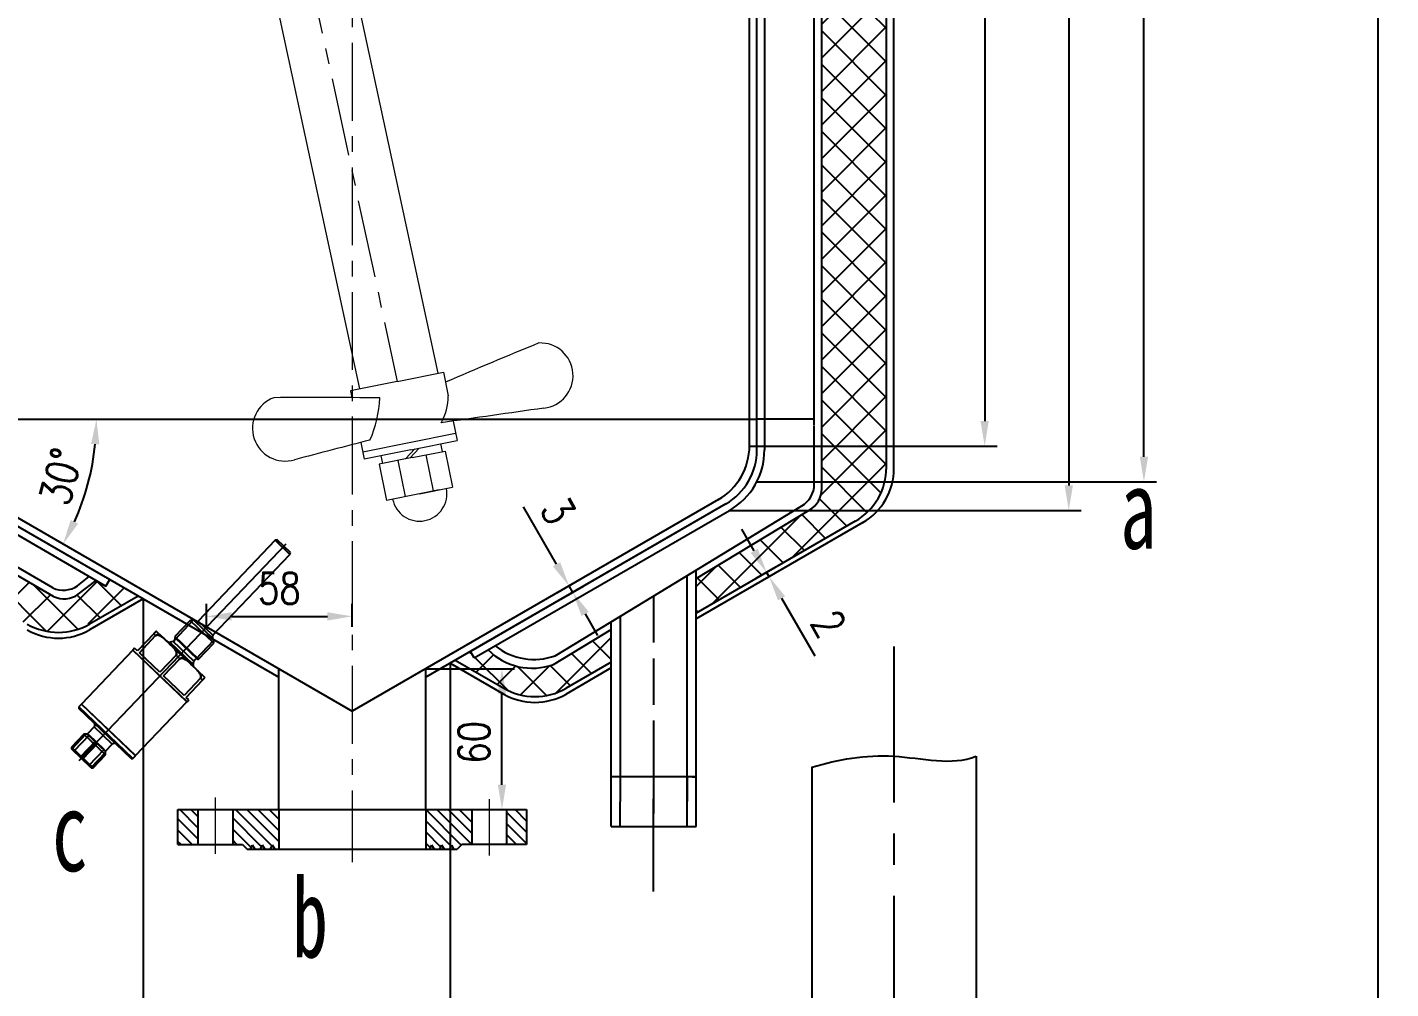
# Model space of a CAD drawing. Header units: inches. Extents: x -125 to 1975, y -50 to 2920.
# Drawn here: x 235 to 782, y 1541 to 1926 of the extents above; entities that cross this region are included whole.
import ezdxf

# ---------------------------------------------------------------- set-up
doc = ezdxf.new("R2010")
doc.units = ezdxf.units.IN
doc.header["$LTSCALE"] = 50
doc.linetypes.add('ACAD_ISO04W100', pattern=[30, 24, -3, 0, -3])
doc.linetypes.add('CENTER', pattern=[2, 1.25, -0.25, 0.25, -0.25])
doc.layers.add('2粗实线', color=7, linetype='Continuous', lineweight=18)
doc.layers.add('中心线层', color=1, linetype='ACAD_ISO04W100', lineweight=13)
for name, color, linetype in [('3中心线层', 1, 'CENTER'), ('5剖面线层', 2, 'Continuous'), ('7标注层', 4, 'Continuous'), ('剖面线层', 4, 'Continuous'), ('尺寸线', 2, 'Continuous')]:
    doc.layers.add(name, color=color, linetype=linetype)
doc.styles.add('B', font='romans.shx', dxfattribs={"width": 0.6667})
doc.styles.add('TH_GBDIM', font='romans.shx', dxfattribs={"width": 0.8, "bigfont": 'gbcbig.shx'})
doc.dimstyles.new('TH_GBDIM', dxfattribs={"dimscale": 5, "dimtxt": 3.5, "dimasz": 2.5, "dimexe": 2, "dimexo": 0, "dimgap": 1.5, "dimtad": 1, "dimdec": 1, "dimzin": 0, "dimdsep": 46, "dimtxsty": 'TH_GBDIM', "dimcen": 2.5, "dimclrd": 130, "dimclre": 130, "dimclrt": 3, "dimadec": 0, "dimazin": 0, "dimtfac": 0.714286, "dimtdec": 1, "dimtmove": 0, "dimatfit": 3, "dimfxl": 1, "dimtzin": 0, "dimlwd": -1, "dimlwe": -1, "dimarcsym": 0})

# ---------------------------------------------------------------- blocks, each defined once
blk = doc.blocks.new('0.650')
at = {"layer": '剖面线层'}
h = blk.add_hatch(dxfattribs=at)
h.set_pattern_fill('ANSI31', color=256, style=0)
h.paths.add_polyline_path([(101.24, 117.93), (93.24, 117.93), (93.24, 103.93), (101.24, 103.93)])
h.paths.add_polyline_path([(133.74, 103.93), (133.74, 119.93), (132.24, 119.93), (131.24, 118.2), (130.24, 119.93), (128.24, 119.93), (127.24, 118.2), (126.24, 119.93), (124.24, 119.93), (123.24, 118.2), (122.24, 119.93), (121.24, 119.93), (119.24, 117.93), (115.24, 117.93), (115.24, 103.93)])
h.paths.add_polyline_path([(192.74, 103.93), (211.24, 103.93), (211.24, 117.93), (207.24, 117.93), (205.24, 119.93), (204.24, 119.93), (203.24, 118.2), (202.24, 119.93), (200.24, 119.93), (199.24, 118.2), (198.24, 119.93), (196.24, 119.93), (195.24, 118.2), (194.24, 119.93), (192.74, 119.93)])
h.paths.add_polyline_path([(225.24, 103.93), (233.24, 103.93), (233.24, 117.93), (225.24, 117.93)])
for p, q in [((93.24, 117.93), (119.24, 117.93)), ((93.24, 117.93), (93.24, 103.93)), ((101.24, 103.93), (101.24, 117.93)), ((115.24, 103.93), (115.24, 117.93)), ((118.74, 117.93), (118.74, 117.93)), ((119.24, 117.93), (121.24, 119.93)), ((205.24, 119.93), (121.24, 119.93)), ((122.24, 119.93), (123.24, 118.2)), ((124.24, 119.93), (123.24, 118.2)), ((126.24, 119.93), (127.24, 118.2)), ((128.24, 119.93), (127.24, 118.2)), ((130.24, 119.93), (131.24, 118.2)), ((132.24, 119.93), (131.24, 118.2)), ((133.74, 103.93), (133.74, 119.93)), ((192.74, 103.93), (192.74, 119.93)), ((194.24, 119.93), (195.24, 118.2)), ((196.24, 119.93), (195.24, 118.2)), ((198.24, 119.93), (199.24, 118.2)), ((200.24, 119.93), (199.24, 118.2)), ((202.24, 119.93), (203.24, 118.2)), ((204.24, 119.93), (203.24, 118.2)), ((207.24, 117.93), (205.24, 119.93)), ((233.24, 117.93), (207.24, 117.93)), ((207.24, 117.93), (207.24, 117.93)), ((211.24, 103.93), (211.24, 117.93)), ((225.24, 103.93), (225.24, 117.93)), ((233.24, 103.93), (233.24, 117.93)), ((93.24, 103.93), (233.24, 103.93))]:
    blk.add_line(p, q)
at = {"layer": '中心线层'}
for p, q in [((108.24, 99.08), (108.24, 121.71)), ((163.24, 98.88), (163.24, 125.02)), ((218.24, 99.68), (218.24, 122.32))]:
    blk.add_line(p, q, dxfattribs=at)
blk = doc.blocks.new('*D39')
at = {"layer": '7标注层', "color": 130}
blk.add_arc((162.32, 1769.08), 100.09, 335.7268, 354.2732, dxfattribs=at)
for points in [[(260.24, 1759.18), (263.57, 1759.01), (262.41, 1769.08)], [(255.04, 1727.17), (252.07, 1728.69), (249, 1719.04)]]:
    blk.add_solid(points, dxfattribs=at)
at = {"layer": 'Defpoints', "color": 0}
for p in [(202.62, 1769.08), (527.62, 1769.08), (218.12, 1736.86), (256.37, 1734.85), (365.12, 1651.99)]:
    blk.add_point(p, dxfattribs=at)
at = {"layer": '7标注层', "color": 3, "insert": (248.13, 1746.09), "char_height": 12.5, "attachment_point": 5, "rotation": 75, "style": 'TH_GBDIM'}
blk.add_mtext('30°', dxfattribs=at)
blk = doc.blocks.new('*D41')
at = {"layer": '7标注层', "color": 130}
for p, q in [((527.62, 2249.08), (624.06, 2249.08)), ((619.06, 2239.08), (619.06, 1768.36)), ((524.62, 1758.36), (624.06, 1758.36))]:
    blk.add_line(p, q, dxfattribs=at)
for points in [[(617.39, 2239.08), (620.72, 2239.08), (619.06, 2249.08)], [(617.39, 1768.36), (620.72, 1768.36), (619.06, 1758.36)]]:
    blk.add_solid(points, dxfattribs=at)
at = {"layer": 'Defpoints', "color": 0}
for p in [(527.62, 2249.08), (524.62, 1758.36), (619.06, 1758.36)]:
    blk.add_point(p, dxfattribs=at)
at = {"layer": '7标注层', "color": 3, "insert": (607.81, 2003.72), "char_height": 12.5, "attachment_point": 5, "rotation": 90, "style": 'TH_GBDIM'}
blk.add_mtext('{500}{}{}', dxfattribs=at)
blk = doc.blocks.new('*D42')
at = {"layer": '7标注层', "color": 130}
for p, q in [((530.62, 2169.82), (657.83, 2169.82)), ((652.83, 2159.82), (652.83, 1742.53)), ((516.62, 1732.53), (657.83, 1732.53))]:
    blk.add_line(p, q, dxfattribs=at)
for points in [[(651.16, 2159.82), (654.49, 2159.82), (652.83, 2169.82)], [(651.16, 1742.53), (654.49, 1742.53), (652.83, 1732.53)]]:
    blk.add_solid(points, dxfattribs=at)
at = {"layer": 'Defpoints', "color": 0}
for p in [(530.62, 2169.82), (516.62, 1732.53), (652.83, 1732.53)]:
    blk.add_point(p, dxfattribs=at)
at = {"layer": '7标注层', "color": 3, "insert": (641.58, 2003.3), "char_height": 12.5, "attachment_point": 5, "rotation": 90, "style": 'TH_GBDIM'}
blk.add_mtext('{440}{}{}', dxfattribs=at)
blk = doc.blocks.new('*D44')
at = {"layer": '7标注层', "color": 130}
for p, q in [((264.6, 2533.29), (782.11, 2533.29)), ((777.11, 1306.47), (777.11, 2523.29)), ((660.84, 1296.47), (782.11, 1296.47))]:
    blk.add_line(p, q, dxfattribs=at)
for points in [[(775.44, 2523.29), (778.77, 2523.29), (777.11, 2533.29)], [(775.44, 1306.47), (778.77, 1306.47), (777.11, 1296.47)]]:
    blk.add_solid(points, dxfattribs=at)
at = {"layer": 'Defpoints', "color": 0}
for p in [(264.6, 2533.29), (777.11, 2533.29), (660.84, 1296.47)]:
    blk.add_point(p, dxfattribs=at)
at = {"layer": '7标注层', "color": 3, "insert": (765.86, 2010.27), "char_height": 12.5, "attachment_point": 5, "rotation": 90, "style": 'TH_GBDIM'}
blk.add_mtext('{~1250}{}{}', dxfattribs=at)
blk = doc.blocks.new('*D45')
at = {"layer": '7标注层', "color": 130}
for p, q in [((306.65, 1685.75), (306.65, 1695.01)), ((365.12, 1685.75), (365.12, 1695.01)), ((316.65, 1690.01), (355.12, 1690.01))]:
    blk.add_line(p, q, dxfattribs=at)
for points in [[(316.65, 1691.68), (316.65, 1688.34), (306.65, 1690.01)], [(355.12, 1691.68), (355.12, 1688.34), (365.12, 1690.01)]]:
    blk.add_solid(points, dxfattribs=at)
at = {"layer": 'Defpoints', "color": 0}
for p in [(365.12, 1690.01), (306.65, 1685.75), (365.12, 1685.75)]:
    blk.add_point(p, dxfattribs=at)
at = {"layer": '7标注层', "color": 3, "insert": (335.88, 1701.26), "char_height": 12.5, "attachment_point": 5, "style": 'TH_GBDIM'}
blk.add_mtext('{58}{}{}', dxfattribs=at)
blk = doc.blocks.new('*D46')
at = {"layer": '7标注层', "color": 130}
for p, q in [((394.62, 1669.02), (430.24, 1669.02)), ((425.24, 1622.47), (425.24, 1659.02)), ((365.12, 1612.47), (430.24, 1612.47))]:
    blk.add_line(p, q, dxfattribs=at)
for points in [[(423.57, 1659.02), (426.91, 1659.02), (425.24, 1669.02)], [(423.57, 1622.47), (426.91, 1622.47), (425.24, 1612.47)]]:
    blk.add_solid(points, dxfattribs=at)
at = {"layer": 'Defpoints', "color": 0}
for p in [(394.62, 1669.02), (425.24, 1669.02), (365.12, 1612.47)]:
    blk.add_point(p, dxfattribs=at)
at = {"layer": '7标注层', "color": 3, "insert": (413.99, 1639.46), "char_height": 12.5, "attachment_point": 5, "rotation": 90, "style": 'TH_GBDIM'}
blk.add_mtext('{60}{}{}', dxfattribs=at)
blk = doc.blocks.new('*D47')
at = {"layer": '7标注层', "color": 130}
for p, q in [((530.62, 2123.81), (688.01, 2123.81)), ((683.01, 1754.04), (683.01, 2113.81)), ((527.55, 1744.04), (688.01, 1744.04))]:
    blk.add_line(p, q, dxfattribs=at)
for points in [[(681.34, 2113.81), (684.67, 2113.81), (683.01, 2123.81)], [(681.34, 1754.04), (684.67, 1754.04), (683.01, 1744.04)]]:
    blk.add_solid(points, dxfattribs=at)
at = {"layer": 'Defpoints', "color": 0}
for p in [(530.62, 2123.81), (683.01, 2123.81), (527.55, 1744.04)]:
    blk.add_point(p, dxfattribs=at)
at = {"layer": '7标注层', "color": 3, "insert": (671.76, 2002.73), "char_height": 12.5, "attachment_point": 5, "rotation": 90, "style": 'TH_GBDIM'}
blk.add_mtext('380', dxfattribs=at)
blk = doc.blocks.new('*D55')
at = {"layer": '7标注层', "color": 130}
for p, q in [((281.13, 1697.02), (281.13, 1486.94)), ((404.47, 1671.25), (404.47, 1486.94)), ((291.13, 1491.94), (394.47, 1491.94))]:
    blk.add_line(p, q, dxfattribs=at)
for points in [[(291.13, 1493.6), (291.13, 1490.27), (281.13, 1491.94)], [(394.47, 1493.6), (394.47, 1490.27), (404.47, 1491.94)]]:
    blk.add_solid(points, dxfattribs=at)
at = {"layer": 'Defpoints', "color": 0}
for p in [(281.13, 1697.02), (404.47, 1671.25), (404.47, 1491.94)]:
    blk.add_point(p, dxfattribs=at)
at = {"layer": '7标注层', "color": 3, "insert": (342.8, 1503.19), "char_height": 12.5, "attachment_point": 5, "style": 'TH_GBDIM'}
blk.add_mtext('{%%c170}{}{}', dxfattribs=at)
blk = doc.blocks.new('*D56')
at = {"layer": '7标注层', "color": 130}
for p, q in [((447.16, 1710.91), (433.82, 1734)), ((447.6, 1699.62), (456.49, 1704.75)), ((449.1, 1697.02), (457.99, 1702.15)), ((453.66, 1699.65), (452.16, 1702.25)), ((458.66, 1690.99), (463.66, 1682.33))]:
    blk.add_line(p, q, dxfattribs=at)
for points in [[(448.6, 1711.74), (445.71, 1710.07), (452.16, 1702.25)], [(460.1, 1691.82), (457.21, 1690.15), (453.66, 1699.65)]]:
    blk.add_solid(points, dxfattribs=at)
at = {"layer": 'Defpoints', "color": 0}
for p in [(447.6, 1699.62), (452.16, 1702.25), (449.1, 1697.02)]:
    blk.add_point(p, dxfattribs=at)
at = {"layer": '7标注层', "color": 3, "insert": (447.73, 1732.41), "char_height": 12.5, "attachment_point": 5, "rotation": 300, "style": 'TH_GBDIM'}
blk.add_mtext('3', dxfattribs=at)
blk = doc.blocks.new('*D57')
at = {"layer": '7标注层', "color": 130}
for p, q in [((526.51, 1716.31), (521.51, 1724.97)), ((535.13, 1709.74), (527.18, 1705.15)), ((536.13, 1708.01), (528.18, 1703.41)), ((531.51, 1707.65), (532.51, 1705.91)), ((537.51, 1697.25), (550.84, 1674.16))]:
    blk.add_line(p, q, dxfattribs=at)
for points in [[(527.95, 1717.14), (525.07, 1715.47), (531.51, 1707.65)], [(538.95, 1698.09), (536.07, 1696.42), (532.51, 1705.91)]]:
    blk.add_solid(points, dxfattribs=at)
at = {"layer": 'Defpoints', "color": 0}
for p in [(535.13, 1709.74), (532.51, 1705.91), (536.13, 1708.01)]:
    blk.add_point(p, dxfattribs=at)
at = {"layer": '7标注层', "color": 3, "insert": (556.42, 1687), "char_height": 12.5, "attachment_point": 5, "rotation": 300, "style": 'TH_GBDIM'}
blk.add_mtext('2', dxfattribs=at)

msp = doc.modelspace()

# ---------------------------------------------------------------- hatches: boundary and pattern name
at = {"layer": '5剖面线层'}
h = msp.add_hatch(dxfattribs=at)
h.set_pattern_fill('ANSI37', color=256, scale=3, style=0)
h.paths.add_polyline_path([(176.62, 1810.85), (150.62, 1795.19), (150.62, 1749.85, 0.267949), (163.12, 1728.2), (185.82, 1715.09), (198.89, 1724.7), (181.62, 1734.67, -0.267949), (176.62, 1743.33)])
h.paths.add_polyline_path([(176.62, 1855.97), (150.62, 1841.66), (150.62, 1795.19), (176.62, 1810.85)])
h.paths.add_polyline_path([(176.62, 1907.84, -0.252076), (175.36, 1908.52), (150.62, 1892.2), (150.62, 1841.66), (176.62, 1855.97)])
h.paths.add_polyline_path([(176.62, 2054.84), (150.62, 2054.84), (150.62, 1892.2), (175.36, 1908.52, -0.146809), (175.12, 1909.34, -0.414214), (176.62, 1910.84)])
h.paths.add_polyline_path([(192.78, 2120.63), (196.43, 2122.33), (196.43, 2152.29), (162.16, 2136.31, 0.291473), (150.62, 2118.18), (150.62, 2116.34), (150.62, 2088.84), (176.62, 2088.84), (176.62, 2095.25, -0.291473)])
h.paths.add_polyline_path([(198.89, 1724.7), (185.82, 1715.09), (219.88, 1695.43), (229.94, 1706.77)])
h.paths.add_polyline_path([(279.13, 1698.17), (267.72, 1704.76), (266.22, 1702.16), (262.29, 1704.43), (255.88, 1699.46, -0.294405), (245.15, 1698), (229.94, 1706.77), (219.88, 1695.43), (234.63, 1686.92, 0.247768), (257.96, 1686.03, -0.378503), (259.71, 1686.96)])
h = msp.add_hatch(dxfattribs=at)
h.set_pattern_fill('ANSI37', color=256, scale=3, style=0)
h.paths.add_polyline_path([(579.62, 2114.99), (579.62, 2116.34), (579.62, 2118.18, 0.291473), (568.07, 2136.31), (530.62, 2153.77), (530.62, 2123.81), (539.18, 2119.82, -0.291473), (553.62, 2097.16), (553.62, 1764.87), (553.62, 1741.25, -0.258144), (548.93, 1732.78), (503.15, 1705.22), (503.15, 1691.27), (567.12, 1728.2, 0.267949), (579.62, 1749.85), (579.62, 1753.16), (579.62, 1922.31), (572.69, 1924.95, -0.832526), (569.79, 1925.49, -1.201163), (572.69, 1924.95), (579.62, 1922.31), (579.62, 2059.45)])
h.paths.add_polyline_path([(469.15, 1671.64), (469.15, 1684.75), (445.89, 1670.74, -0.291473), (419.66, 1676.56), (414.07, 1673.33), (412.57, 1675.92), (406.47, 1672.41), (425.97, 1661.15, 0.267949), (450.97, 1661.15)])

# ---------------------------------------------------------------- linework, layer by layer
at = {"color": 1, "linetype": 'CENTER', "lineweight": 9, "ltscale": 0.5}
for p, q in [((219.99, 2541.04), (383.18, 1784.32)), ((365.12, 2320.15), (365.12, 1596.47))]:
    msp.add_line(p, q, dxfattribs=at)
for p, q in [((524.62, 1758.51), (524.62, 2249.08)), ((527.62, 1756.08), (527.62, 2249.08)), ((530.62, 2169.82), (530.62, 1756.78)), ((579.62, 1790.5), (579.62, 2114.99)), ((582.62, 1789.14), (582.62, 2116.91)), ((553.62, 1764.87), (553.62, 2097.16)), ((550.62, 1766.6), (550.62, 2095.25)), ((579.62, 1753.16), (579.62, 2059.45)), ((582.62, 1751.79), (582.62, 2059.45)), ((202.62, 1769.08), (527.62, 1769.08)), ((550.62, 1769.08), (527.62, 1769.08)), ((550.62, 1742.98), (550.62, 1766.33)), ((553.62, 1764.87), (553.62, 1764.97)), ((579.62, 1749.85), (579.62, 1753.16)), ((579.62, 1749.85), (579.62, 1753.16)), ((582.62, 1749.28), (582.62, 1751.79)), ((582.62, 1749.28), (582.62, 1751.79)), ((244.84, 1701.45), (184.62, 1736.41)), ((218.12, 1736.86), (365.12, 1651.99)), ((512.12, 1736.86), (365.12, 1651.99)), ((245.15, 1698), (181.62, 1734.67)), ((215.12, 1735.13), (335.62, 1665.56)), ((515.12, 1735.13), (394.62, 1665.56)), ((515.12, 1735.13), (412.57, 1675.92)), ((414.07, 1673.33), (516.62, 1732.53)), ((472.77, 1690.08), (545.62, 1734.32)), ((503.15, 1705.22), (548.62, 1732.59)), ((567.12, 1728.2), (503.15, 1691.27)), ((570.12, 1727.63), (503.15, 1688.96)), ((266.22, 1702.16), (267.72, 1704.76)), ((279.13, 1698.17), (259.63, 1686.92)), ((281.13, 1697.02), (259.63, 1684.61)), ((446.66, 1674.22), (472.77, 1690.08)), ((445.89, 1670.74), (469.15, 1684.75)), ((414.07, 1673.33), (412.57, 1675.92)), ((404.47, 1671.25), (425.97, 1658.84)), ((406.47, 1672.41), (425.97, 1661.15)), ((469.15, 1671.64), (450.97, 1661.15)), ((335.62, 1612.47), (335.62, 1669.02)), ((394.62, 1612.47), (394.62, 1669.02)), ((469.15, 1669.33), (450.97, 1658.84)), ((615.62, 1633.91), (615.62, 1313)), ((549.62, 1629.48), (549.62, 1313))]:
    msp.add_line(p, q)
at = {"color": 0, "linetype": 'Continuous'}
for p, q in [((255.47, 1632.11), (338.52, 1719.16)), ((334.17, 1720.54), (303.24, 1688.12)), ((334.94, 1720.76), (334.17, 1720.54)), ((340.1, 1714.88), (334.17, 1720.54)), ((340.29, 1715.66), (334.94, 1720.76)), ((309.18, 1682.46), (340.1, 1714.88)), ((340.1, 1714.88), (340.29, 1715.66)), ((300.07, 1688.39), (293.86, 1681.88)), ((293.97, 1680.76), (301.28, 1688.42)), ((301.48, 1688.42), (300.07, 1688.39)), ((309.59, 1679.31), (300.07, 1688.39)), ((309.56, 1680.72), (301.48, 1688.42)), ((309.18, 1682.46), (303.24, 1688.12)), ((285.4, 1683.04), (278.84, 1676.16)), ((279.63, 1675.41), (286.18, 1682.28)), ((286.18, 1682.28), (285.4, 1683.04)), ((305.97, 1665.48), (286.43, 1684.12)), ((293.86, 1681.88), (293.98, 1681.45)), ((303.38, 1672.79), (293.86, 1681.88)), ((302.95, 1672.9), (293.98, 1681.45)), ((276.99, 1676.4), (256.42, 1654.84)), ((298.7, 1655.69), (276.99, 1676.4)), ((277.75, 1677.2), (277.06, 1676.47)), ((298.77, 1655.76), (277.06, 1676.47)), ((277.14, 1676.4), (277.07, 1676.33)), ((278.84, 1676.16), (277.75, 1677.2)), ((287.82, 1667.59), (279.63, 1675.41)), ((293.16, 1679.97), (291.9, 1679.6)), ((301.19, 1670.73), (291.9, 1679.6)), ((301.5, 1672.01), (293.16, 1679.97)), ((302.25, 1672.86), (309.56, 1680.52)), ((303.38, 1672.79), (309.59, 1679.31)), ((309.59, 1679.31), (309.56, 1680.72)), ((294.38, 1674.47), (287.82, 1667.59)), ((289.39, 1666.09), (295.95, 1672.97)), ((295.95, 1672.97), (294.38, 1674.47)), ((301.19, 1670.73), (301.5, 1672.01)), ((302.95, 1672.9), (303.38, 1672.79)), ((297.59, 1658.27), (289.39, 1666.09)), ((304.14, 1665.15), (297.59, 1658.27)), ((298.37, 1657.52), (304.93, 1664.4)), ((304.93, 1664.4), (304.14, 1665.15)), ((256.35, 1654.77), (255.32, 1653.68)), ((255.32, 1653.68), (255.34, 1652.98)), ((277.02, 1632.97), (255.32, 1653.68)), ((278.06, 1634.06), (256.35, 1654.77)), ((278.13, 1634.13), (256.42, 1654.84)), ((256.5, 1654.77), (256.43, 1654.7)), ((278.13, 1634.13), (298.7, 1655.69)), ((299.46, 1656.49), (298.37, 1657.52)), ((298.63, 1655.76), (298.7, 1655.83)), ((298.77, 1655.76), (299.46, 1656.49)), ((276.32, 1632.96), (255.34, 1652.98)), ((257.34, 1642.77), (252.37, 1637.56)), ((252.47, 1636.77), (258.21, 1642.79)), ((258.67, 1642.8), (257.34, 1642.77)), ((266.03, 1634.48), (257.34, 1642.77)), ((265.99, 1635.81), (258.67, 1642.8)), ((261.52, 1645.69), (258.81, 1642.86)), ((266.05, 1635.96), (258.81, 1642.86)), ((268.75, 1638.79), (261.52, 1645.69)), ((252.37, 1637.56), (252.39, 1636.85)), ((261.06, 1629.27), (252.37, 1637.56)), ((259.51, 1642.36), (253.5, 1636.06)), ((262.08, 1639.91), (256.07, 1633.61)), ((256.94, 1632.78), (262.95, 1639.08)), ((265.52, 1636.63), (259.51, 1642.36)), ((266.05, 1635.96), (268.75, 1638.79)), ((260.35, 1629.26), (252.39, 1636.85)), ((253.5, 1636.06), (253.22, 1636.06)), ((259.51, 1630.33), (253.5, 1636.06)), ((259.51, 1630.33), (265.52, 1636.63)), ((260.27, 1629.34), (266.01, 1635.35)), ((261.06, 1629.27), (266.03, 1634.48)), ((266.03, 1634.48), (265.99, 1635.81)), ((276.32, 1632.96), (277.02, 1632.97)), ((277.02, 1632.97), (278.06, 1634.06)), ((277.99, 1634.13), (278.06, 1634.2)), ((259.52, 1630.05), (259.51, 1630.33)), ((260.35, 1629.26), (261.06, 1629.27))]:
    msp.add_line(p, q, dxfattribs=at)
at = {"color": 0, "linetype": 'ByBlock', "lineweight": -2}
for p, q in [((472.75, 1605.68), (472.77, 1625.68)), ((499.65, 1605.65), (499.67, 1625.65)), ((469.15, 1605.68), (503.15, 1605.65)), ((469.15, 1605.68), (503.15, 1605.65))]:
    msp.add_line(p, q, dxfattribs=at)
at = {"color": 0, "linetype": 'Continuous'}
for points in [[(286.43, 1684.12), (286.43, 1684.12), (286.42, 1684.11), (286.41, 1684.09), (286.39, 1684.08), (286.38, 1684.07), (286.37, 1684.05), (286.34, 1684.02), (286.29, 1683.98), (286.24, 1683.92), (286.2, 1683.88), (286.19, 1683.86), (286.17, 1683.85), (286.17, 1683.84), (286.16, 1683.84), (286.15, 1683.82), (286.13, 1683.81), (286.12, 1683.79), (286.1, 1683.77), (286.08, 1683.75), (286.07, 1683.74), (286.06, 1683.73), (286.04, 1683.71), (286.02, 1683.69), (286.01, 1683.68), (286, 1683.67), (285.98, 1683.64), (285.95, 1683.62), (285.94, 1683.6), (285.93, 1683.59), (285.9, 1683.56), (285.87, 1683.53), (285.84, 1683.5), (285.81, 1683.47), (285.78, 1683.44), (285.76, 1683.42), (285.75, 1683.4), (285.71, 1683.37), (285.69, 1683.35), (285.69, 1683.34), (285.68, 1683.33), (285.68, 1683.33), (285.67, 1683.33), (285.67, 1683.32), (285.66, 1683.31), (285.65, 1683.3), (285.65, 1683.3), (285.64, 1683.29), (285.64, 1683.29), (285.63, 1683.28), (285.63, 1683.28), (285.62, 1683.27), (285.61, 1683.26), (285.61, 1683.25), (285.6, 1683.25), (285.59, 1683.24), (285.59, 1683.24), (285.58, 1683.23), (285.58, 1683.23), (285.57, 1683.22), (285.56, 1683.21), (285.56, 1683.2), (285.55, 1683.2), (285.55, 1683.2), (285.54, 1683.19), (285.54, 1683.18), (285.53, 1683.18), (285.53, 1683.17), (285.52, 1683.17), (285.51, 1683.16), (285.51, 1683.15), (285.51, 1683.15), (285.5, 1683.14), (285.49, 1683.13), (285.48, 1683.13), (285.48, 1683.12), (285.47, 1683.11), (285.46, 1683.11), (285.46, 1683.1), (285.45, 1683.09), (285.44, 1683.09), (285.44, 1683.08), (285.43, 1683.07), (285.42, 1683.06), (285.42, 1683.06), (285.41, 1683.05), (285.41, 1683.05), (285.4, 1683.04), (285.4, 1683.04)], [(291.32, 1679.46), (290.59, 1680.16), (289.69, 1680.99), (289.42, 1681.22), (289.15, 1681.44), (289.02, 1681.55), (288.88, 1681.66), (288.6, 1681.86), (288.32, 1682.04), (288.03, 1682.21), (287.86, 1682.3), (287.81, 1682.32), (287.75, 1682.34), (287.73, 1682.35), (287.7, 1682.36), (287.65, 1682.38), (287.6, 1682.4), (287.55, 1682.42), (287.49, 1682.44), (287.44, 1682.46), (287.41, 1682.47), (287.38, 1682.47), (287.33, 1682.49), (287.27, 1682.5), (287.24, 1682.51), (287.21, 1682.51), (287.15, 1682.53), (287.09, 1682.53), (287.06, 1682.54), (287.03, 1682.54), (286.97, 1682.55), (286.9, 1682.55), (286.84, 1682.55), (286.78, 1682.54), (286.72, 1682.54), (286.7, 1682.53), (286.67, 1682.53), (286.61, 1682.52), (286.57, 1682.51), (286.56, 1682.51), (286.55, 1682.5), (286.54, 1682.5), (286.54, 1682.5), (286.53, 1682.5), (286.52, 1682.49), (286.51, 1682.49), (286.5, 1682.49), (286.49, 1682.48), (286.48, 1682.48), (286.48, 1682.48), (286.47, 1682.47), (286.46, 1682.47), (286.45, 1682.47), (286.44, 1682.46), (286.43, 1682.46), (286.42, 1682.45), (286.42, 1682.45), (286.41, 1682.45), (286.4, 1682.44), (286.39, 1682.44), (286.38, 1682.43), (286.37, 1682.43), (286.37, 1682.43), (286.36, 1682.42), (286.35, 1682.42), (286.34, 1682.41), (286.34, 1682.41), (286.33, 1682.41), (286.32, 1682.4), (286.31, 1682.39), (286.31, 1682.39), (286.31, 1682.39), (286.3, 1682.38), (286.29, 1682.38), (286.28, 1682.37), (286.27, 1682.36), (286.26, 1682.35), (286.26, 1682.35), (286.25, 1682.35), (286.24, 1682.34), (286.23, 1682.33), (286.23, 1682.33), (286.22, 1682.32), (286.21, 1682.31), (286.21, 1682.31), (286.2, 1682.3), (286.19, 1682.3), (286.19, 1682.29), (286.18, 1682.28)], [(286.18, 1682.28), (286.19, 1682.29), (286.19, 1682.3), (286.2, 1682.3), (286.21, 1682.31), (286.21, 1682.31), (286.22, 1682.32), (286.23, 1682.33), (286.23, 1682.33), (286.24, 1682.34), (286.25, 1682.35), (286.26, 1682.35), (286.26, 1682.35), (286.27, 1682.36), (286.28, 1682.37), (286.29, 1682.38), (286.3, 1682.38), (286.31, 1682.39), (286.31, 1682.39), (286.31, 1682.39), (286.32, 1682.4), (286.33, 1682.41), (286.34, 1682.41), (286.34, 1682.41), (286.35, 1682.42), (286.36, 1682.42), (286.37, 1682.43), (286.37, 1682.43), (286.38, 1682.43), (286.39, 1682.44), (286.4, 1682.44), (286.41, 1682.45), (286.42, 1682.45), (286.42, 1682.45), (286.43, 1682.46), (286.44, 1682.46), (286.45, 1682.47), (286.46, 1682.47), (286.47, 1682.47), (286.48, 1682.48), (286.48, 1682.48), (286.49, 1682.48), (286.5, 1682.49), (286.51, 1682.49), (286.52, 1682.49), (286.53, 1682.5), (286.54, 1682.5), (286.54, 1682.5), (286.55, 1682.5), (286.56, 1682.51), (286.57, 1682.51), (286.61, 1682.52), (286.67, 1682.53), (286.7, 1682.53), (286.72, 1682.54), (286.78, 1682.54), (286.84, 1682.55), (286.9, 1682.55), (286.97, 1682.55), (287.03, 1682.54), (287.06, 1682.54), (287.09, 1682.53), (287.15, 1682.53), (287.21, 1682.51), (287.24, 1682.51), (287.27, 1682.5), (287.33, 1682.49), (287.38, 1682.47), (287.41, 1682.47), (287.44, 1682.46), (287.49, 1682.44), (287.55, 1682.42), (287.6, 1682.4), (287.65, 1682.38), (287.7, 1682.36), (287.73, 1682.35), (287.75, 1682.34), (287.81, 1682.32), (287.86, 1682.3), (288.03, 1682.21), (288.32, 1682.04), (288.6, 1681.86), (288.88, 1681.66), (289.02, 1681.55), (289.15, 1681.44), (289.42, 1681.22), (289.69, 1680.99), (290.59, 1680.16), (291.32, 1679.46)], [(294.38, 1674.47), (294.38, 1674.47), (294.39, 1674.48), (294.39, 1674.49), (294.4, 1674.49), (294.4, 1674.49), (294.41, 1674.5), (294.42, 1674.51), (294.42, 1674.52), (294.43, 1674.53), (294.44, 1674.54), (294.44, 1674.54), (294.44, 1674.55), (294.45, 1674.56), (294.46, 1674.57), (294.46, 1674.58), (294.47, 1674.58), (294.47, 1674.59), (294.48, 1674.6), (294.48, 1674.6), (294.49, 1674.61), (294.49, 1674.62), (294.49, 1674.63), (294.5, 1674.63), (294.5, 1674.64), (294.51, 1674.65), (294.51, 1674.66), (294.51, 1674.66), (294.52, 1674.67), (294.52, 1674.68), (294.52, 1674.69), (294.53, 1674.7), (294.53, 1674.71), (294.54, 1674.71), (294.54, 1674.72), (294.54, 1674.73), (294.55, 1674.74), (294.55, 1674.75), (294.55, 1674.76), (294.56, 1674.77), (294.56, 1674.77), (294.56, 1674.78), (294.56, 1674.79), (294.57, 1674.8), (294.57, 1674.81), (294.57, 1674.82), (294.57, 1674.83), (294.58, 1674.84), (294.58, 1674.84), (294.58, 1674.85), (294.58, 1674.86), (294.59, 1674.9), (294.6, 1674.96), (294.6, 1674.99), (294.6, 1675.02), (294.61, 1675.08), (294.61, 1675.14), (294.61, 1675.2), (294.6, 1675.26), (294.59, 1675.32), (294.59, 1675.35), (294.58, 1675.38), (294.57, 1675.44), (294.56, 1675.5), (294.55, 1675.53), (294.54, 1675.56), (294.53, 1675.62), (294.51, 1675.67), (294.5, 1675.7), (294.49, 1675.73), (294.47, 1675.78), (294.45, 1675.84), (294.43, 1675.89), (294.41, 1675.94), (294.38, 1675.99), (294.37, 1676.01), (294.36, 1676.04), (294.33, 1676.09), (294.31, 1676.14), (294.21, 1676.31), (294.03, 1676.59), (293.84, 1676.86), (293.62, 1677.13), (293.51, 1677.26), (293.4, 1677.39), (293.16, 1677.65), (292.92, 1677.91), (292.04, 1678.77), (291.32, 1679.46)], [(291.32, 1679.46), (292.04, 1678.77), (292.92, 1677.91), (293.16, 1677.65), (293.4, 1677.39), (293.51, 1677.26), (293.62, 1677.13), (293.84, 1676.86), (294.03, 1676.59), (294.21, 1676.31), (294.31, 1676.14), (294.33, 1676.09), (294.36, 1676.04), (294.37, 1676.01), (294.38, 1675.99), (294.41, 1675.94), (294.43, 1675.89), (294.45, 1675.84), (294.47, 1675.78), (294.49, 1675.73), (294.5, 1675.7), (294.51, 1675.67), (294.53, 1675.62), (294.54, 1675.56), (294.55, 1675.53), (294.56, 1675.5), (294.57, 1675.44), (294.58, 1675.38), (294.59, 1675.35), (294.59, 1675.32), (294.6, 1675.26), (294.61, 1675.2), (294.61, 1675.14), (294.61, 1675.08), (294.6, 1675.02), (294.6, 1674.99), (294.6, 1674.96), (294.59, 1674.9), (294.58, 1674.86), (294.58, 1674.85), (294.58, 1674.84), (294.58, 1674.84), (294.57, 1674.83), (294.57, 1674.82), (294.57, 1674.81), (294.57, 1674.8), (294.56, 1674.79), (294.56, 1674.78), (294.56, 1674.77), (294.56, 1674.77), (294.55, 1674.76), (294.55, 1674.75), (294.55, 1674.74), (294.54, 1674.73), (294.54, 1674.72), (294.54, 1674.71), (294.53, 1674.71), (294.53, 1674.7), (294.52, 1674.69), (294.52, 1674.68), (294.52, 1674.67), (294.51, 1674.66), (294.51, 1674.66), (294.51, 1674.65), (294.5, 1674.64), (294.5, 1674.63), (294.49, 1674.63), (294.49, 1674.62), (294.49, 1674.61), (294.48, 1674.6), (294.48, 1674.6), (294.47, 1674.59), (294.47, 1674.58), (294.46, 1674.58), (294.46, 1674.57), (294.45, 1674.56), (294.44, 1674.55), (294.44, 1674.54), (294.44, 1674.54), (294.43, 1674.53), (294.42, 1674.52), (294.42, 1674.51), (294.41, 1674.5), (294.4, 1674.49), (294.4, 1674.49), (294.39, 1674.49), (294.39, 1674.48), (294.38, 1674.47), (294.38, 1674.47)], [(295.95, 1672.97), (295.95, 1672.97), (295.96, 1672.98), (295.97, 1672.98), (295.97, 1672.99), (295.98, 1672.99), (295.99, 1673), (295.99, 1673.01), (296, 1673.01), (296.01, 1673.02), (296.02, 1673.03), (296.02, 1673.03), (296.03, 1673.04), (296.04, 1673.04), (296.05, 1673.05), (296.05, 1673.06), (296.06, 1673.06), (296.07, 1673.07), (296.08, 1673.07), (296.08, 1673.08), (296.09, 1673.08), (296.1, 1673.09), (296.11, 1673.09), (296.11, 1673.09), (296.12, 1673.1), (296.13, 1673.1), (296.13, 1673.11), (296.14, 1673.11), (296.15, 1673.11), (296.16, 1673.12), (296.17, 1673.12), (296.17, 1673.13), (296.18, 1673.13), (296.19, 1673.14), (296.19, 1673.14), (296.2, 1673.14), (296.21, 1673.15), (296.22, 1673.15), (296.23, 1673.15), (296.24, 1673.16), (296.25, 1673.16), (296.25, 1673.16), (296.27, 1673.17), (296.28, 1673.17), (296.29, 1673.17), (296.3, 1673.18), (296.31, 1673.18), (296.31, 1673.18), (296.32, 1673.18), (296.33, 1673.19), (296.34, 1673.19), (296.37, 1673.2), (296.43, 1673.21), (296.46, 1673.22), (296.49, 1673.22), (296.55, 1673.23), (296.61, 1673.23), (296.67, 1673.23), (296.73, 1673.23), (296.79, 1673.22), (296.82, 1673.22), (296.85, 1673.22), (296.92, 1673.21), (296.98, 1673.2), (297, 1673.19), (297.03, 1673.18), (297.09, 1673.17), (297.15, 1673.15), (297.18, 1673.15), (297.21, 1673.14), (297.26, 1673.12), (297.32, 1673.1), (297.37, 1673.08), (297.42, 1673.06), (297.47, 1673.04), (297.5, 1673.03), (297.52, 1673.02), (297.57, 1673), (297.62, 1672.98), (297.8, 1672.89), (298.09, 1672.72), (298.37, 1672.54), (298.65, 1672.34), (298.79, 1672.23), (298.92, 1672.12), (299.19, 1671.9), (299.45, 1671.67), (300.35, 1670.84), (301.08, 1670.14)], [(301.08, 1670.14), (300.35, 1670.84), (299.45, 1671.67), (299.19, 1671.9), (298.92, 1672.12), (298.79, 1672.23), (298.65, 1672.34), (298.37, 1672.54), (298.09, 1672.72), (297.8, 1672.89), (297.62, 1672.98), (297.57, 1673), (297.52, 1673.02), (297.5, 1673.03), (297.47, 1673.04), (297.42, 1673.06), (297.37, 1673.08), (297.32, 1673.1), (297.26, 1673.12), (297.21, 1673.14), (297.18, 1673.15), (297.15, 1673.15), (297.09, 1673.17), (297.03, 1673.18), (297, 1673.19), (296.98, 1673.2), (296.92, 1673.21), (296.85, 1673.22), (296.82, 1673.22), (296.79, 1673.22), (296.73, 1673.23), (296.67, 1673.23), (296.61, 1673.23), (296.55, 1673.23), (296.49, 1673.22), (296.46, 1673.22), (296.43, 1673.21), (296.37, 1673.2), (296.34, 1673.19), (296.33, 1673.19), (296.32, 1673.18), (296.31, 1673.18), (296.31, 1673.18), (296.3, 1673.18), (296.29, 1673.17), (296.28, 1673.17), (296.27, 1673.17), (296.25, 1673.16), (296.25, 1673.16), (296.24, 1673.16), (296.23, 1673.15), (296.22, 1673.15), (296.21, 1673.15), (296.2, 1673.14), (296.19, 1673.14), (296.19, 1673.14), (296.18, 1673.13), (296.17, 1673.13), (296.17, 1673.12), (296.16, 1673.12), (296.15, 1673.11), (296.14, 1673.11), (296.13, 1673.11), (296.13, 1673.1), (296.12, 1673.1), (296.11, 1673.09), (296.11, 1673.09), (296.1, 1673.09), (296.09, 1673.08), (296.08, 1673.08), (296.08, 1673.07), (296.07, 1673.07), (296.06, 1673.06), (296.05, 1673.06), (296.05, 1673.05), (296.04, 1673.04), (296.03, 1673.04), (296.02, 1673.03), (296.02, 1673.03), (296.01, 1673.02), (296, 1673.01), (295.99, 1673.01), (295.99, 1673), (295.98, 1672.99), (295.97, 1672.99), (295.97, 1672.98), (295.96, 1672.98), (295.95, 1672.97), (295.95, 1672.97)], [(301.08, 1670.14), (301.81, 1669.45), (302.68, 1668.59), (302.93, 1668.33), (303.16, 1668.08), (303.28, 1667.94), (303.39, 1667.81), (303.6, 1667.54), (303.8, 1667.27), (303.98, 1666.99), (304.08, 1666.82), (304.1, 1666.77), (304.13, 1666.72), (304.14, 1666.7), (304.15, 1666.67), (304.17, 1666.62), (304.2, 1666.57), (304.22, 1666.52), (304.24, 1666.47), (304.26, 1666.41), (304.27, 1666.38), (304.28, 1666.36), (304.29, 1666.3), (304.31, 1666.24), (304.32, 1666.21), (304.33, 1666.18), (304.34, 1666.12), (304.35, 1666.06), (304.36, 1666.03), (304.36, 1666), (304.37, 1665.94), (304.37, 1665.88), (304.38, 1665.82), (304.38, 1665.76), (304.37, 1665.7), (304.37, 1665.67), (304.37, 1665.64), (304.36, 1665.58), (304.35, 1665.55), (304.35, 1665.53), (304.34, 1665.52), (304.34, 1665.52), (304.34, 1665.51), (304.34, 1665.5), (304.34, 1665.49), (304.33, 1665.48), (304.33, 1665.47), (304.33, 1665.46), (304.33, 1665.46), (304.32, 1665.45), (304.32, 1665.44), (304.32, 1665.43), (304.31, 1665.42), (304.31, 1665.41), (304.3, 1665.4), (304.3, 1665.39), (304.3, 1665.39), (304.3, 1665.38), (304.29, 1665.37), (304.29, 1665.36), (304.28, 1665.35), (304.28, 1665.34), (304.28, 1665.34), (304.27, 1665.33), (304.27, 1665.32), (304.26, 1665.31), (304.26, 1665.31), (304.26, 1665.3), (304.25, 1665.29), (304.25, 1665.28), (304.25, 1665.28), (304.24, 1665.28), (304.24, 1665.27), (304.23, 1665.26), (304.22, 1665.25), (304.22, 1665.24), (304.21, 1665.23), (304.21, 1665.22), (304.2, 1665.22), (304.2, 1665.21), (304.19, 1665.2), (304.18, 1665.19), (304.18, 1665.18), (304.17, 1665.18), (304.17, 1665.17), (304.16, 1665.17), (304.16, 1665.16), (304.15, 1665.15), (304.14, 1665.15)], [(304.14, 1665.15), (304.15, 1665.15), (304.16, 1665.16), (304.16, 1665.17), (304.17, 1665.17), (304.17, 1665.18), (304.18, 1665.18), (304.18, 1665.19), (304.19, 1665.2), (304.2, 1665.21), (304.2, 1665.22), (304.21, 1665.22), (304.21, 1665.23), (304.22, 1665.24), (304.22, 1665.25), (304.23, 1665.26), (304.24, 1665.27), (304.24, 1665.28), (304.25, 1665.28), (304.25, 1665.28), (304.25, 1665.29), (304.26, 1665.3), (304.26, 1665.31), (304.26, 1665.31), (304.27, 1665.32), (304.27, 1665.33), (304.28, 1665.34), (304.28, 1665.34), (304.28, 1665.35), (304.29, 1665.36), (304.29, 1665.37), (304.3, 1665.38), (304.3, 1665.39), (304.3, 1665.39), (304.3, 1665.4), (304.31, 1665.41), (304.31, 1665.42), (304.32, 1665.43), (304.32, 1665.44), (304.32, 1665.45), (304.33, 1665.46), (304.33, 1665.46), (304.33, 1665.47), (304.33, 1665.48), (304.34, 1665.49), (304.34, 1665.5), (304.34, 1665.51), (304.34, 1665.52), (304.34, 1665.52), (304.35, 1665.53), (304.35, 1665.55), (304.36, 1665.58), (304.37, 1665.64), (304.37, 1665.67), (304.37, 1665.7), (304.38, 1665.76), (304.38, 1665.82), (304.37, 1665.88), (304.37, 1665.94), (304.36, 1666), (304.36, 1666.03), (304.35, 1666.06), (304.34, 1666.12), (304.33, 1666.18), (304.32, 1666.21), (304.31, 1666.24), (304.29, 1666.3), (304.28, 1666.36), (304.27, 1666.38), (304.26, 1666.41), (304.24, 1666.47), (304.22, 1666.52), (304.2, 1666.57), (304.17, 1666.62), (304.15, 1666.67), (304.14, 1666.7), (304.13, 1666.72), (304.1, 1666.77), (304.08, 1666.82), (303.98, 1666.99), (303.8, 1667.27), (303.6, 1667.54), (303.39, 1667.81), (303.28, 1667.94), (303.16, 1668.08), (302.93, 1668.33), (302.68, 1668.59), (301.81, 1669.45), (301.08, 1670.14)], [(304.93, 1664.4), (304.94, 1664.4), (304.94, 1664.41), (304.95, 1664.42), (304.95, 1664.42), (304.96, 1664.42), (304.96, 1664.43), (304.97, 1664.44), (304.98, 1664.45), (304.99, 1664.46), (305, 1664.46), (305, 1664.47), (305, 1664.47), (305.01, 1664.48), (305.02, 1664.49), (305.03, 1664.5), (305.03, 1664.5), (305.04, 1664.51), (305.05, 1664.52), (305.05, 1664.52), (305.06, 1664.53), (305.06, 1664.54), (305.07, 1664.54), (305.07, 1664.54), (305.08, 1664.55), (305.09, 1664.56), (305.09, 1664.56), (305.09, 1664.57), (305.1, 1664.57), (305.11, 1664.58), (305.11, 1664.59), (305.12, 1664.59), (305.13, 1664.6), (305.13, 1664.61), (305.13, 1664.61), (305.14, 1664.62), (305.15, 1664.62), (305.15, 1664.63), (305.16, 1664.64), (305.17, 1664.65), (305.17, 1664.65), (305.17, 1664.65), (305.18, 1664.66), (305.19, 1664.67), (305.2, 1664.67), (305.2, 1664.68), (305.21, 1664.69), (305.21, 1664.69), (305.21, 1664.69), (305.22, 1664.7), (305.23, 1664.71), (305.25, 1664.73), (305.28, 1664.77), (305.3, 1664.78), (305.32, 1664.8), (305.35, 1664.83), (305.38, 1664.87), (305.41, 1664.9), (305.43, 1664.92), (305.46, 1664.95), (305.47, 1664.97), (305.49, 1664.98), (305.51, 1665.01), (305.53, 1665.03), (305.55, 1665.04), (305.56, 1665.05), (305.58, 1665.07), (305.6, 1665.1), (305.61, 1665.11), (305.62, 1665.11), (305.63, 1665.13), (305.65, 1665.15), (305.67, 1665.17), (305.68, 1665.18), (305.69, 1665.2), (305.7, 1665.2), (305.71, 1665.21), (305.72, 1665.23), (305.73, 1665.24), (305.77, 1665.28), (305.83, 1665.34), (305.87, 1665.38), (305.9, 1665.42), (305.92, 1665.43), (305.93, 1665.44), (305.94, 1665.46), (305.95, 1665.47), (305.97, 1665.48), (305.97, 1665.48)]]:
    msp.add_lwpolyline(points, dxfattribs=at)
for centre, radius, start, end in [((499.62, 1758.51), 25, 300, 0), ((502.62, 1756.78), 25, 300, 0), ((502.62, 1756.78), 28, 300, 0), ((554.62, 1749.85), 25, 300, 0), ((557.62, 1749.28), 25, 300, 0), ((540.62, 1742.98), 10, 300, 0), ((543.62, 1741.25), 10, 300, 0), ((249.07, 1710.51), 10, 244.9762, 304.9762), ((249.38, 1707.06), 10, 244.9762, 304.9762), ((247.13, 1708.57), 25, 240, 300), ((247.13, 1706.26), 25, 240, 300), ((437.34, 1694.23), 25, 225, 290), ((438.11, 1697.71), 25, 231.3289, 290), ((438.11, 1697.71), 25, 231.3289, 290), ((438.47, 1682.8), 25, 240, 300), ((438.47, 1680.49), 25, 240, 300)]:
    msp.add_arc(centre, radius, start, end)
for centre, radius, start, end in [((302.52, 1688.81), 1, 226.3463, 316.3463), ((292.83, 1681.12), 1.2, 286.3457, 16.251), ((309.9, 1681.77), 1, 136.3463, 226.3463), ((291.62, 1680.55), 1, 226.3463, 286.3457), ((302.16, 1670.5), 1, 166.347, 226.3463), ((302.67, 1671.73), 1.2, 76.4417, 166.347), ((258.67, 1643), 0.2, 271.3463, 316.3463), ((260.79, 1646.38), 1, 316.3463, 46.3463), ((269.48, 1638.1), 1, 46.3463, 136.3463), ((266.19, 1635.82), 0.2, 136.3463, 181.3463)]:
    msp.add_arc(centre, radius, start, end, dxfattribs=at)
at = {"layer": '2粗实线'}
for p, q in [((303.59, 2232.04), (399.44, 1787.58)), ((272.21, 2225.75), (368.06, 1781.29)), ((383.09, 1784.3), (401.72, 1788.03)), ((401.72, 1788.03), (403.63, 1778.49)), ((383.09, 1784.3), (364.46, 1780.57)), ((364.46, 1780.57), (365.02, 1777.79)), ((405.66, 1768.39), (407.22, 1760.58)), ((369.38, 1756.06), (406.63, 1763.52)), ((368.62, 1759.82), (369.96, 1753.11)), ((388.2, 1753.5), (391.97, 1757.52)), ((388.59, 1756.85), (407.22, 1760.58)), ((400.56, 1759.24), (401.19, 1756.11)), ((388.59, 1756.85), (369.96, 1753.11)), ((389.22, 1753.71), (375.99, 1751.06)), ((376.63, 1754.45), (377.26, 1751.31)), ((386.52, 1738.07), (383.61, 1752.58)), ((386.51, 1753.17), (390.28, 1757.19)), ((389.22, 1753.71), (402.46, 1756.36)), ((397.74, 1740.32), (394.83, 1754.83)), ((402.46, 1756.36), (405.37, 1741.85)), ((375.99, 1751.06), (378.89, 1736.55)), ((392.13, 1739.2), (405.37, 1741.85)), ((392.13, 1739.2), (378.89, 1736.55)), ((399.98, 1740.77), (392.13, 1739.2))]:
    msp.add_line(p, q, dxfattribs=at)
for centre, radius, start, end in [((1169.08, 8.29), 1934.07, 112.14301, 113.3494), ((440.66, 1786.6), 13.12, 276.063, 92.4935), ((338.19, 1765.45), 13.12, 110.1678, 286.5982), ((351.16, -156.23), 1934.07, 89.25968, 90.51823), ((330.95, 1779.23), 45.23, 335.8934, 358.0327), ((381.94, 1778.45), 21.7, 330.2817, 0.1198), ((4093.53, -24052.64), 26083.06, 98.047509, 98.139073), ((6922.73, -23486.36), 26083.06, 104.544969, 104.613732), ((392.13, 1739.2), 11, 191.3306, 11.3306)]:
    msp.add_arc(centre, radius, start, end, dxfattribs=at)
at = {"layer": '3中心线层'}
for p, q in [((486.13, 1579.57), (486.24, 1698.26)), ((582.62, 1677.86), (582.62, 1288.2))]:
    msp.add_line(p, q, dxfattribs=at)
at = {"layer": '3中心线层', "linetype": 'CENTER'}
msp.add_line((486.13, 1585.67), (486.24, 1698.26), dxfattribs=at)
at = {"layer": '7标注层', "color": 0}
for p, q in [((553.62, 1741.25), (553.62, 1764.87)), ((213.62, 1732.53), (266.22, 1702.16)), ((215.12, 1735.13), (267.72, 1704.76)), ((503.15, 1605.65), (503.15, 1708.53)), ((254.81, 1702.31), (259.55, 1706.01)), ((255.11, 1698.86), (262.29, 1704.43)), ((499.65, 1605.65), (499.65, 1706.4)), ((469.15, 1605.68), (469.15, 1687.88)), ((472.77, 1625.68), (472.77, 1690.08))]:
    msp.add_line(p, q, dxfattribs=at)
at = {"layer": '7标注层'}
for p, q in [((503.17, 1625.65), (469.17, 1625.68)), ((501.67, 1625.65), (503.17, 1625.65))]:
    msp.add_line(p, q, dxfattribs=at)
msp.add_open_spline([(549.62, 1629.48), (560.28, 1632.61), (581.99, 1636.58), (605.91, 1629.89), (615.62, 1633.91)], degree=3, knots=[24.426835, 24.426835, 24.426835, 24.426835, 57.644538, 90.644538, 90.644538, 90.644538, 90.644538], dxfattribs=at)

# ---------------------------------------------------------------- block references
at = {"xscale": -1, "rotation": 180}
msp.add_blockref('0.650', (201.87, 1716.4), dxfattribs=at)

# ---------------------------------------------------------------- texts
at = {"layer": '尺寸线', "color": 3, "lineweight": 9, "char_height": 32, "width": 47.8928, "attachment_point": 5, "style": 'B'}
for s, insert in [('{\\fSimSun|b0|i0|c134|p2;a}', (680.75, 1732.89)), ('{\\fSimSun|b0|i0|c134|p2;c}', (251.74, 1603.53)), ('{\\fSimSun|b0|i0|c134|p2;b}', (348.13, 1568.89))]:
    msp.add_mtext(s, dxfattribs=dict(at, insert=insert))

# ---------------------------------------------------------------- dimensions: what is measured, and where the dimension line sits
at = {"layer": '7标注层'}
for base, p1, p2, text, override, picture, middle in [((777.11, 2533.29), (660.84, 1296.47), (264.6, 2533.29), '{~1250}{}{}', {"dimtxt": 2.5, "dimasz": 2, "dimexe": 1, "dimgap": 1, "dimdec": 0}, '*D44', (777.11, 2010.27)), ((652.83, 1732.53), (530.62, 2169.82), (516.62, 1732.53), '{440}{}{}', {"dimtxt": 2.5, "dimasz": 2, "dimexe": 1, "dimgap": 1, "dimtad": 1, "dimjust": 0, "dimdec": 0, "dimlfac": 1, "dimse1": 0, "dimse2": 0, "dimsd1": 0, "dimsd2": 0}, '*D42', (652.83, 2003.3)), ((425.24, 1669.02), (365.12, 1612.47), (394.62, 1669.02), '{60}{}{}', {"dimtxt": 2.5, "dimasz": 2, "dimexe": 1, "dimgap": 1, "dimdec": 0}, '*D46', (425.24, 1639.46))]:
    dim = msp.add_linear_dim(base=base, p1=p1, p2=p2, angle=90, text=text, dimstyle='TH_GBDIM', override=override, dxfattribs=at)
    dim.commit()
    dim.dimension.update_dxf_attribs({"geometry": picture, "text_midpoint": middle, "dimtype": 160})
dim = msp.add_linear_dim(base=(619.06, 1758.36), p1=(527.62, 2249.08), p2=(524.62, 1758.36), angle=90, text='{500}{}{}', dimstyle='TH_GBDIM', override={"dimtxt": 2.5, "dimasz": 2, "dimexe": 1, "dimgap": 1, "dimtad": 1, "dimjust": 0, "dimdec": 0, "dimlfac": 1, "dimse1": 0, "dimse2": 0, "dimsd1": 0, "dimsd2": 0}, dxfattribs=at)
dim.commit()
dim.dimension.update_dxf_attribs({"geometry": '*D41', "text_midpoint": (607.81, 2003.72)})
dim = msp.add_linear_dim(base=(683.01, 2123.81), p1=(527.55, 1744.04), p2=(530.62, 2123.81), angle=90, dimstyle='TH_GBDIM', override={"dimtxt": 2.5, "dimasz": 2, "dimexe": 1, "dimgap": 1, "dimdec": 0}, dxfattribs=at)
dim.commit()
dim.dimension.update_dxf_attribs({"geometry": '*D47', "text_midpoint": (683.01, 2002.73), "dimtype": 160})
dim = msp.add_angular_dim_2l(base=(256.37, 1734.85), line1=((202.62, 1769.08), (527.62, 1769.08)), line2=((218.12, 1736.86), (365.12, 1651.99)), dimstyle='TH_GBDIM', override={"dimtxt": 2.5, "dimasz": 2, "dimexe": 1, "dimgap": 1, "dimdec": 0}, dxfattribs=at)
dim.commit()
dim.dimension.update_dxf_attribs({"geometry": '*D39', "text_midpoint": (248.13, 1746.09)})
for p1, p2, distance, picture, middle in [((449.1, 1697.02), (447.6, 1699.62), -5.26, '*D56', (447.73, 1732.41)), ((535.13, 1709.74), (536.13, 1708.01), -4.19, '*D57', (556.42, 1687))]:
    dim = msp.add_aligned_dim(p1=p1, p2=p2, distance=distance, dimstyle='TH_GBDIM', override={"dimtxt": 2.5, "dimasz": 2, "dimexe": 1, "dimgap": 1, "dimdec": 0}, dxfattribs=at)
    dim.commit()
    dim.dimension.update_dxf_attribs({"geometry": picture, "text_midpoint": middle})
for base, p1, p2, text, override, picture, middle in [((365.12, 1690.01), (306.65, 1685.75), (365.12, 1685.75), '{58}{}{}', {"dimtxt": 2.5, "dimasz": 2, "dimexe": 1, "dimgap": 1, "dimdec": 0}, '*D45', (335.88, 1701.26)), ((404.47, 1491.94), (281.13, 1697.02), (404.47, 1671.25), '{%%c170}{}{}', {"dimtxt": 2.5, "dimasz": 2, "dimexe": 1, "dimgap": 1, "dimtad": 1, "dimjust": 0, "dimdec": 0, "dimlfac": 1, "dimse1": 0, "dimse2": 0, "dimsd1": 0, "dimsd2": 0}, '*D55', (342.8, 1503.19))]:
    dim = msp.add_linear_dim(base=base, p1=p1, p2=p2, text=text, dimstyle='TH_GBDIM', override=override, dxfattribs=at)
    dim.commit()
    dim.dimension.update_dxf_attribs({"geometry": picture, "text_midpoint": middle})

doc.saveas('drawing.dxf')
